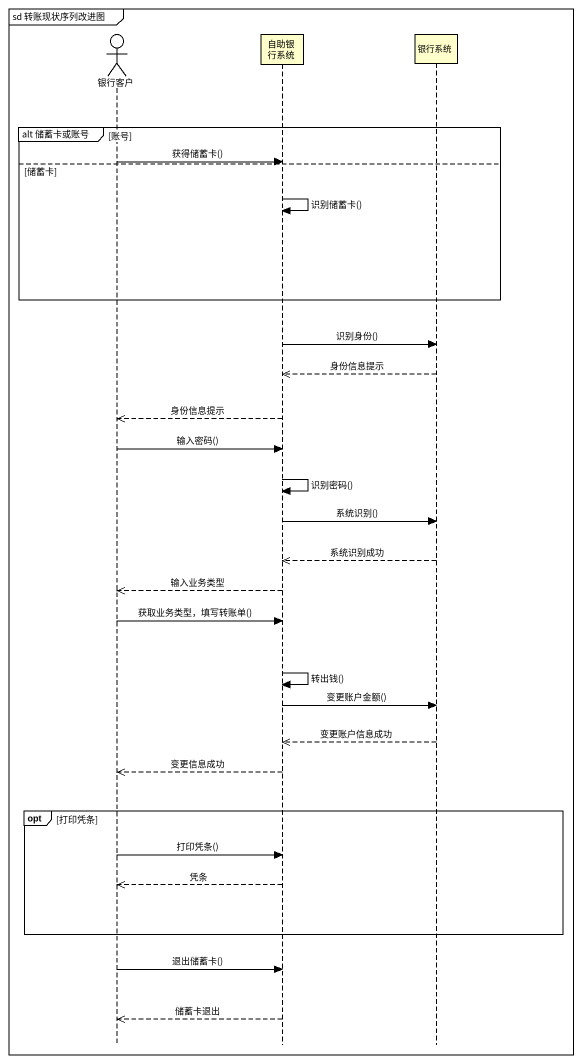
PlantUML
@startuml
mainframe sd 转账现状序列改进图
hide footbox
actor 银行客户
participant 自助银行系统
participant 银行系统

group alt 储蓄卡或账号 [账号]
  银行客户 -> 自助银行系统 : 获得储蓄卡()
else 储蓄卡
  自助银行系统 -> 自助银行系统 : 识别储蓄卡()
end
自助银行系统 -> 银行系统 : 识别身份()
银行系统 -->> 自助银行系统 : 身份信息提示
自助银行系统 -->> 银行客户 : 身份信息提示
银行客户 -> 自助银行系统 : 输入密码()
自助银行系统 -> 自助银行系统 : 识别密码()
自助银行系统 -> 银行系统 : 系统识别()
银行系统 -->> 自助银行系统 : 系统识别成功
自助银行系统 -->> 银行客户 : 输入业务类型
银行客户 -> 自助银行系统 : 获取业务类型，填写转账单()
自助银行系统 -> 自助银行系统 : 转出钱()
自助银行系统 -> 银行系统 : 变更账户金额()
银行系统 -->> 自助银行系统 : 变更账户信息成功
自助银行系统 -->> 银行客户 : 变更信息成功
opt 打印凭条
  银行客户 -> 自助银行系统 : 打印凭条()
  自助银行系统 -->> 银行客户 : 凭条
end
银行客户 -> 自助银行系统 : 退出储蓄卡()
自助银行系统 -->> 银行客户 : 储蓄卡退出
@enduml
